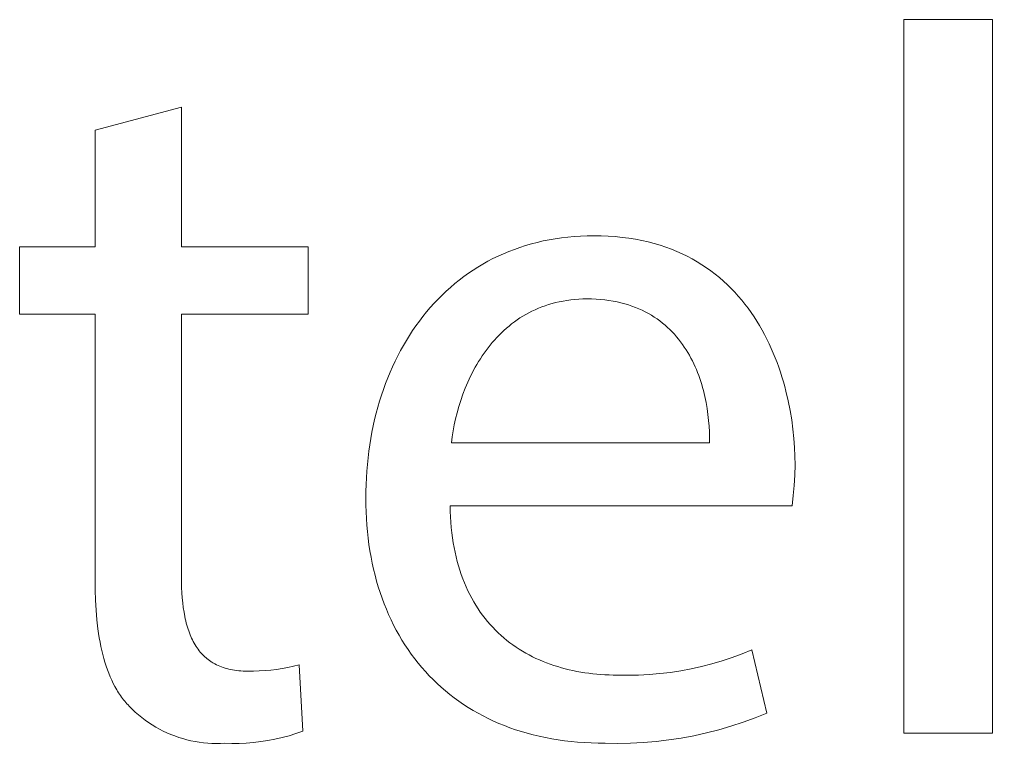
# Model space of a CAD drawing. Header units: millimetres. Extents: x -1656 to 3995, y -637 to 3312.
# Drawn here: x 3334 to 3388.7, y -542.4 to -501.7 of the extents above; entities that cross this region are included whole.
import ezdxf

# ---------------------------------------------------------------- set-up
doc = ezdxf.new("R2010")
doc.units = ezdxf.units.MM
doc.header["$MEASUREMENT"] = 0
doc.layers.add('Domyślny', color=7, linetype='Continuous', true_color=0x000000)

msp = doc.modelspace()

# ---------------------------------------------------------------- linework, layer by layer
at = {"layer": 'Domyślny', "color": 18, "lineweight": 15, "true_color": 0x000000}
for p, q in [((3383.744, -501.652), (3388.731, -501.652)), ((3383.744, -541.828), (3383.744, -501.652)), ((3388.731, -501.652), (3388.731, -541.828)), ((3338.256, -507.881), (3343.111, -506.582)), ((3343.111, -506.582), (3343.111, -514.448)), ((3338.256, -514.448), (3338.256, -507.881)), ((3364.837, -513.9), (3365.195, -513.868)), ((3365.195, -513.868), (3365.557, -513.844)), ((3365.557, -513.844), (3365.924, -513.83)), ((3365.924, -513.83), (3366.296, -513.825)), ((3366.296, -513.825), (3366.711, -513.831)), ((3366.711, -513.831), (3367.117, -513.848)), ((3367.117, -513.848), (3367.513, -513.876)), ((3367.513, -513.876), (3367.899, -513.915)), ((3362.151, -514.48), (3362.469, -514.378)), ((3362.469, -514.378), (3362.793, -514.284)), ((3362.793, -514.284), (3363.121, -514.198)), ((3363.121, -514.198), (3363.455, -514.121)), ((3363.455, -514.121), (3363.793, -514.053)), ((3363.793, -514.053), (3364.136, -513.993)), ((3364.136, -513.993), (3364.484, -513.942)), ((3364.484, -513.942), (3364.837, -513.9)), ((3367.899, -513.915), (3368.277, -513.964)), ((3368.277, -513.964), (3368.645, -514.024)), ((3368.645, -514.024), (3369.004, -514.093)), ((3369.004, -514.093), (3369.355, -514.173)), ((3369.355, -514.173), (3369.696, -514.262)), ((3369.696, -514.262), (3370.029, -514.36)), ((3370.029, -514.36), (3370.352, -514.468)), ((3334.003, -518.23), (3334.003, -514.448)), ((3334.003, -514.448), (3338.256, -514.448)), ((3343.111, -514.448), (3350.243, -514.448)), ((3350.243, -514.448), (3350.243, -518.23)), ((3360.635, -515.114), (3360.928, -514.972)), ((3360.928, -514.972), (3361.226, -514.837)), ((3361.226, -514.837), (3361.529, -514.71)), ((3361.529, -514.71), (3361.837, -514.591)), ((3361.837, -514.591), (3362.151, -514.48)), ((3370.352, -514.468), (3370.668, -514.584)), ((3370.668, -514.584), (3370.975, -514.709)), ((3370.975, -514.709), (3371.273, -514.842)), ((3371.273, -514.842), (3371.563, -514.984)), ((3371.563, -514.984), (3371.845, -515.133)), ((3359.788, -515.587), (3360.065, -515.422)), ((3360.065, -515.422), (3360.347, -515.264)), ((3360.347, -515.264), (3360.635, -515.114)), ((3371.845, -515.133), (3372.119, -515.289)), ((3372.119, -515.289), (3372.385, -515.454)), ((3372.385, -515.454), (3372.643, -515.625)), ((3358.99, -516.127), (3359.251, -515.94)), ((3359.251, -515.94), (3359.517, -515.76)), ((3359.517, -515.76), (3359.788, -515.587)), ((3372.643, -515.625), (3372.893, -515.803)), ((3372.893, -515.803), (3373.135, -515.988)), ((3373.135, -515.988), (3373.37, -516.179)), ((3358.242, -516.73), (3358.486, -516.522)), ((3358.486, -516.522), (3358.735, -516.321)), ((3358.735, -516.321), (3358.99, -516.127)), ((3373.37, -516.179), (3373.597, -516.376)), ((3373.597, -516.376), (3373.817, -516.579)), ((3373.817, -516.579), (3374.029, -516.788)), ((3357.543, -517.393), (3357.77, -517.165)), ((3357.77, -517.165), (3358.003, -516.944)), ((3358.003, -516.944), (3358.242, -516.73)), ((3374.029, -516.788), (3374.234, -517.002)), ((3374.234, -517.002), (3374.433, -517.221)), ((3357.106, -517.867), (3357.322, -517.627)), ((3357.322, -517.627), (3357.543, -517.393)), ((3363.76, -517.699), (3363.566, -517.763)), ((3363.958, -517.64), (3363.76, -517.699)), ((3364.16, -517.587), (3363.958, -517.64)), ((3364.366, -517.54), (3364.16, -517.587)), ((3364.575, -517.499), (3364.366, -517.54)), ((3364.789, -517.464), (3364.575, -517.499)), ((3365.007, -517.435), (3364.789, -517.464)), ((3365.229, -517.412), (3365.007, -517.435)), ((3365.455, -517.395), (3365.229, -517.412)), ((3365.685, -517.385), (3365.455, -517.395)), ((3365.92, -517.382), (3365.685, -517.385)), ((3366.18, -517.385), (3365.92, -517.382)), ((3366.433, -517.396), (3366.18, -517.385)), ((3366.681, -517.414), (3366.433, -517.396)), ((3366.922, -517.438), (3366.681, -517.414)), ((3367.158, -517.469), (3366.922, -517.438)), ((3367.387, -517.506), (3367.158, -517.469)), ((3367.611, -517.55), (3367.387, -517.506)), ((3367.829, -517.6), (3367.611, -517.55)), ((3368.041, -517.656), (3367.829, -517.6)), ((3368.248, -517.717), (3368.041, -517.656)), ((3368.449, -517.785), (3368.248, -517.717)), ((3374.433, -517.221), (3374.624, -517.445)), ((3374.624, -517.445), (3374.808, -517.674)), ((3374.808, -517.674), (3374.985, -517.907)), ((3338.256, -518.23), (3334.003, -518.23)), ((3338.256, -533.172), (3338.256, -518.23)), ((3350.243, -518.23), (3343.111, -518.23)), ((3343.111, -518.23), (3343.111, -533.002)), ((3356.693, -518.366), (3356.897, -518.113)), ((3356.897, -518.113), (3357.106, -517.867)), ((3362.483, -518.253), (3362.316, -518.351)), ((3362.654, -518.159), (3362.483, -518.253)), ((3362.829, -518.07), (3362.654, -518.159)), ((3363.007, -517.986), (3362.829, -518.07)), ((3363.19, -517.906), (3363.007, -517.986)), ((3363.376, -517.832), (3363.19, -517.906)), ((3363.566, -517.763), (3363.376, -517.832)), ((3368.644, -517.858), (3368.449, -517.785)), ((3368.834, -517.936), (3368.644, -517.858)), ((3369.019, -518.019), (3368.834, -517.936)), ((3369.198, -518.108), (3369.019, -518.019)), ((3369.372, -518.201), (3369.198, -518.108)), ((3369.541, -518.3), (3369.372, -518.201)), ((3374.985, -517.907), (3375.155, -518.145)), ((3375.155, -518.145), (3375.319, -518.386)), ((3356.303, -518.888), (3356.495, -518.624)), ((3356.495, -518.624), (3356.693, -518.366)), ((3361.685, -518.787), (3361.536, -518.906)), ((3361.837, -518.672), (3361.685, -518.787)), ((3361.993, -518.561), (3361.837, -518.672)), ((3362.153, -518.454), (3361.993, -518.561)), ((3362.316, -518.351), (3362.153, -518.454)), ((3369.705, -518.403), (3369.541, -518.3)), ((3369.864, -518.51), (3369.705, -518.403)), ((3370.017, -518.622), (3369.864, -518.51)), ((3370.166, -518.738), (3370.017, -518.622)), ((3370.31, -518.857), (3370.166, -518.738)), ((3375.319, -518.386), (3375.477, -518.631)), ((3375.477, -518.631), (3375.627, -518.88)), ((3355.936, -519.434), (3356.116, -519.158)), ((3356.116, -519.158), (3356.303, -518.888)), ((3361.112, -519.285), (3360.978, -519.418)), ((3361.25, -519.155), (3361.112, -519.285)), ((3361.391, -519.029), (3361.25, -519.155)), ((3361.536, -518.906), (3361.391, -519.029)), ((3370.449, -518.981), (3370.31, -518.857)), ((3370.583, -519.108), (3370.449, -518.981)), ((3370.713, -519.239), (3370.583, -519.108)), ((3370.838, -519.374), (3370.713, -519.239)), ((3375.627, -518.88), (3375.772, -519.131)), ((3375.772, -519.131), (3375.91, -519.386)), ((3355.594, -520.001), (3355.762, -519.715)), ((3355.762, -519.715), (3355.936, -519.434)), ((3360.596, -519.836), (3360.476, -519.981)), ((3360.72, -519.694), (3360.596, -519.836)), ((3360.847, -519.555), (3360.72, -519.694)), ((3360.978, -519.418), (3360.847, -519.555)), ((3370.958, -519.511), (3370.838, -519.374)), ((3371.074, -519.652), (3370.958, -519.511)), ((3371.186, -519.795), (3371.074, -519.652)), ((3371.293, -519.942), (3371.186, -519.795)), ((3375.91, -519.386), (3376.042, -519.643)), ((3376.042, -519.643), (3376.168, -519.903)), ((3376.168, -519.903), (3376.288, -520.165)), ((3355.276, -520.59), (3355.432, -520.293)), ((3355.432, -520.293), (3355.594, -520.001)), ((3360.136, -520.432), (3360.029, -520.587)), ((3360.246, -520.279), (3360.136, -520.432)), ((3360.359, -520.129), (3360.246, -520.279)), ((3360.476, -519.981), (3360.359, -520.129)), ((3371.396, -520.091), (3371.293, -519.942)), ((3371.495, -520.242), (3371.396, -520.091)), ((3371.589, -520.396), (3371.495, -520.242)), ((3371.679, -520.552), (3371.589, -520.396)), ((3376.288, -520.165), (3376.402, -520.429)), ((3376.402, -520.429), (3376.51, -520.694)), ((3354.983, -521.199), (3355.127, -520.892)), ((3355.127, -520.892), (3355.276, -520.59)), ((3359.826, -520.903), (3359.729, -521.064)), ((3359.926, -520.744), (3359.826, -520.903)), ((3360.029, -520.587), (3359.926, -520.744)), ((3371.766, -520.71), (3371.679, -520.552)), ((3371.848, -520.869), (3371.766, -520.71)), ((3371.927, -521.031), (3371.848, -520.869)), ((3376.51, -520.694), (3376.613, -520.962)), ((3376.613, -520.962), (3376.71, -521.23)), ((3354.716, -521.827), (3354.846, -521.51)), ((3354.846, -521.51), (3354.983, -521.199)), ((3359.546, -521.392), (3359.459, -521.557)), ((3359.636, -521.227), (3359.546, -521.392)), ((3359.729, -521.064), (3359.636, -521.227)), ((3372.001, -521.194), (3371.927, -521.031)), ((3372.072, -521.358), (3372.001, -521.194)), ((3372.14, -521.524), (3372.072, -521.358)), ((3372.203, -521.691), (3372.14, -521.524)), ((3376.71, -521.23), (3376.801, -521.499)), ((3376.801, -521.499), (3376.887, -521.769)), ((3354.591, -522.148), (3354.716, -521.827)), ((3359.217, -522.062), (3359.072, -522.404)), ((3359.295, -521.893), (3359.217, -522.062)), ((3359.375, -521.725), (3359.295, -521.893)), ((3359.459, -521.557), (3359.375, -521.725)), ((3372.263, -521.858), (3372.203, -521.691)), ((3372.32, -522.027), (3372.263, -521.858)), ((3372.372, -522.196), (3372.32, -522.027)), ((3376.887, -521.769), (3376.968, -522.04)), ((3376.968, -522.04), (3377.044, -522.311)), ((3354.362, -522.804), (3354.473, -522.474)), ((3354.473, -522.474), (3354.591, -522.148)), ((3359.072, -522.404), (3358.939, -522.748)), ((3372.422, -522.365), (3372.372, -522.196)), ((3372.468, -522.535), (3372.422, -522.365)), ((3372.511, -522.705), (3372.468, -522.535)), ((3377.044, -522.311), (3377.114, -522.582)), ((3377.114, -522.582), (3377.24, -523.122)), ((3354.158, -523.477), (3354.256, -523.138)), ((3354.256, -523.138), (3354.362, -522.804)), ((3358.818, -523.094), (3358.709, -523.441)), ((3358.939, -522.748), (3358.818, -523.094)), ((3372.551, -522.875), (3372.511, -522.705)), ((3372.622, -523.215), (3372.551, -522.875)), ((3377.24, -523.122), (3377.347, -523.66)), ((3354.066, -523.82), (3354.158, -523.477)), ((3358.709, -523.441), (3358.613, -523.787)), ((3372.68, -523.553), (3372.622, -523.215)), ((3372.727, -523.887), (3372.68, -523.553)), ((3377.347, -523.66), (3377.435, -524.193)), ((3353.901, -524.517), (3353.98, -524.166)), ((3353.98, -524.166), (3354.066, -523.82)), ((3358.527, -524.132), (3358.453, -524.474)), ((3358.613, -523.787), (3358.527, -524.132)), ((3372.763, -524.218), (3372.727, -523.887)), ((3372.788, -524.543), (3372.763, -524.218)), ((3377.435, -524.193), (3377.505, -524.719)), ((3353.829, -524.871), (3353.901, -524.517)), ((3358.391, -524.812), (3358.339, -525.146)), ((3358.453, -524.474), (3358.391, -524.812)), ((3372.804, -524.861), (3372.788, -524.543)), ((3377.505, -524.719), (3377.558, -525.236)), ((3353.705, -525.591), (3353.763, -525.229)), ((3353.763, -525.229), (3353.829, -524.871)), ((3358.339, -525.146), (3358.299, -525.473)), ((3372.81, -525.172), (3372.804, -524.861)), ((3372.807, -525.473), (3372.81, -525.172)), ((3377.558, -525.236), (3377.596, -525.743)), ((3353.653, -525.955), (3353.705, -525.591)), ((3358.299, -525.473), (3372.807, -525.473)), ((3377.596, -525.743), (3377.617, -526.236)), ((3353.569, -526.695), (3353.607, -526.324)), ((3353.607, -526.324), (3353.653, -525.955)), ((3377.617, -526.236), (3377.624, -526.715)), ((3353.537, -527.07), (3353.569, -526.695)), ((3377.624, -526.715), (3377.609, -527.296)), ((3353.495, -527.828), (3353.513, -527.447)), ((3353.513, -527.447), (3353.537, -527.07)), ((3377.609, -527.296), (3377.576, -527.875)), ((3353.485, -528.211), (3353.495, -527.828)), ((3377.576, -527.875), (3377.525, -528.454)), ((3353.481, -528.597), (3353.485, -528.211)), ((3353.485, -528.981), (3353.481, -528.597)), ((3377.525, -528.454), (3377.455, -529.03)), ((3353.496, -529.362), (3353.485, -528.981)), ((3358.223, -529.03), (3358.231, -529.343)), ((3377.455, -529.03), (3358.223, -529.03)), ((3353.514, -529.738), (3353.496, -529.362)), ((3353.54, -530.11), (3353.514, -529.738)), ((3358.231, -529.343), (3358.244, -529.65)), ((3358.244, -529.65), (3358.264, -529.951)), ((3353.572, -530.478), (3353.54, -530.11)), ((3358.264, -529.951), (3358.289, -530.247)), ((3358.289, -530.247), (3358.321, -530.537)), ((3353.612, -530.842), (3353.572, -530.478)), ((3353.659, -531.201), (3353.612, -530.842)), ((3358.321, -530.537), (3358.358, -530.821)), ((3358.358, -530.821), (3358.401, -531.1)), ((3353.714, -531.556), (3353.659, -531.201)), ((3358.401, -531.1), (3358.449, -531.373)), ((3358.449, -531.373), (3358.503, -531.641)), ((3353.775, -531.907), (3353.714, -531.556)), ((3353.843, -532.253), (3353.775, -531.907)), ((3358.503, -531.641), (3358.563, -531.903)), ((3358.563, -531.903), (3358.628, -532.159)), ((3353.918, -532.594), (3353.843, -532.253)), ((3358.628, -532.159), (3358.698, -532.41)), ((3358.698, -532.41), (3358.773, -532.656)), ((3343.111, -533.002), (3343.114, -533.316)), ((3354, -532.931), (3353.918, -532.594)), ((3354.09, -533.263), (3354, -532.931)), ((3358.773, -532.656), (3358.853, -532.896)), ((3358.853, -532.896), (3358.939, -533.13)), ((3338.262, -533.766), (3338.256, -533.172)), ((3343.114, -533.316), (3343.122, -533.62)), ((3354.186, -533.59), (3354.09, -533.263)), ((3354.288, -533.912), (3354.186, -533.59)), ((3358.939, -533.13), (3359.029, -533.36)), ((3359.029, -533.36), (3359.125, -533.584)), ((3359.125, -533.584), (3359.225, -533.802)), ((3338.28, -534.342), (3338.262, -533.766)), ((3343.122, -533.62), (3343.137, -533.916)), ((3343.137, -533.916), (3343.157, -534.204)), ((3354.398, -534.229), (3354.288, -533.912)), ((3359.225, -533.802), (3359.33, -534.016)), ((3359.33, -534.016), (3359.439, -534.223)), ((3338.312, -534.899), (3338.28, -534.342)), ((3343.157, -534.204), (3343.184, -534.482)), ((3343.184, -534.482), (3343.218, -534.752)), ((3354.514, -534.542), (3354.398, -534.229)), ((3354.638, -534.849), (3354.514, -534.542)), ((3359.439, -534.223), (3359.553, -534.426)), ((3359.553, -534.426), (3359.672, -534.624)), ((3359.672, -534.624), (3359.795, -534.816)), ((3338.357, -535.437), (3338.312, -534.899)), ((3343.218, -534.752), (3343.257, -535.012)), ((3343.257, -535.012), (3343.304, -535.263)), ((3354.767, -535.151), (3354.638, -534.849)), ((3354.904, -535.448), (3354.767, -535.151)), ((3359.795, -534.816), (3359.922, -535.003)), ((3359.922, -535.003), (3360.053, -535.185)), ((3360.053, -535.185), (3360.189, -535.362)), ((3338.417, -535.956), (3338.357, -535.437)), ((3343.304, -535.263), (3343.33, -535.386)), ((3343.33, -535.386), (3343.357, -535.506)), ((3343.357, -535.506), (3343.387, -535.623)), ((3343.387, -535.623), (3343.418, -535.738)), ((3343.418, -535.738), (3343.451, -535.851)), ((3355.047, -535.74), (3354.904, -535.448)), ((3355.197, -536.027), (3355.047, -535.74)), ((3360.189, -535.362), (3360.329, -535.534)), ((3360.329, -535.534), (3360.473, -535.7)), ((3360.473, -535.7), (3360.62, -535.862)), ((3338.452, -536.208), (3338.417, -535.956)), ((3338.491, -536.455), (3338.452, -536.208)), ((3343.451, -535.851), (3343.485, -535.962)), ((3343.485, -535.962), (3343.522, -536.07)), ((3343.522, -536.07), (3343.56, -536.176)), ((3343.56, -536.176), (3343.601, -536.279)), ((3343.601, -536.279), (3343.643, -536.38)), ((3355.353, -536.308), (3355.197, -536.027)), ((3355.516, -536.583), (3355.353, -536.308)), ((3360.62, -535.862), (3360.772, -536.019)), ((3360.772, -536.019), (3360.927, -536.17)), ((3360.927, -536.17), (3361.086, -536.317)), ((3361.086, -536.317), (3361.248, -536.459)), ((3338.534, -536.698), (3338.491, -536.455)), ((3338.581, -536.935), (3338.534, -536.698)), ((3343.643, -536.38), (3343.687, -536.479)), ((3343.687, -536.479), (3343.733, -536.575)), ((3343.733, -536.575), (3343.781, -536.669)), ((3343.781, -536.669), (3343.831, -536.76)), ((3343.831, -536.76), (3343.882, -536.849)), ((3343.882, -536.849), (3343.936, -536.935)), ((3355.685, -536.854), (3355.516, -536.583)), ((3355.86, -537.118), (3355.685, -536.854)), ((3361.248, -536.459), (3361.415, -536.596)), ((3361.415, -536.596), (3361.584, -536.728)), ((3361.584, -536.728), (3361.757, -536.855)), ((3361.757, -536.855), (3361.933, -536.977)), ((3338.631, -537.167), (3338.581, -536.935)), ((3338.686, -537.394), (3338.631, -537.167)), ((3338.745, -537.616), (3338.686, -537.394)), ((3343.936, -536.935), (3343.992, -537.019)), ((3343.992, -537.019), (3344.05, -537.101)), ((3344.05, -537.101), (3344.11, -537.179)), ((3344.11, -537.179), (3344.172, -537.256)), ((3344.172, -537.256), (3344.237, -537.33)), ((3344.237, -537.33), (3344.303, -537.401)), ((3344.303, -537.401), (3344.371, -537.47)), ((3356.042, -537.377), (3355.86, -537.118)), ((3356.231, -537.63), (3356.042, -537.377)), ((3361.933, -536.977), (3362.112, -537.095)), ((3362.112, -537.095), (3362.295, -537.207)), ((3362.295, -537.207), (3362.48, -537.315)), ((3362.48, -537.315), (3362.669, -537.418)), ((3362.669, -537.418), (3362.86, -537.517)), ((3374.085, -537.556), (3374.645, -537.348)), ((3374.645, -537.348), (3375.197, -537.122)), ((3375.197, -537.122), (3376.044, -540.697)), ((3338.808, -537.833), (3338.745, -537.616)), ((3338.876, -538.044), (3338.808, -537.833)), ((3344.371, -537.47), (3344.442, -537.536)), ((3344.442, -537.536), (3344.478, -537.568)), ((3344.478, -537.568), (3344.515, -537.6)), ((3344.515, -537.6), (3344.552, -537.63)), ((3344.552, -537.63), (3344.59, -537.661)), ((3344.59, -537.661), (3344.628, -537.69)), ((3344.628, -537.69), (3344.667, -537.719)), ((3344.667, -537.719), (3344.707, -537.747)), ((3344.707, -537.747), (3344.747, -537.775)), ((3344.747, -537.775), (3344.787, -537.802)), ((3344.787, -537.802), (3344.829, -537.828)), ((3344.829, -537.828), (3344.87, -537.854)), ((3344.87, -537.854), (3344.913, -537.879)), ((3344.913, -537.879), (3344.999, -537.927)), ((3344.999, -537.927), (3345.088, -537.972)), ((3345.088, -537.972), (3345.178, -538.015)), ((3349.419, -538.051), (3349.735, -537.97)), ((3349.735, -537.97), (3349.942, -541.715)), ((3356.425, -537.878), (3356.231, -537.63)), ((3356.626, -538.119), (3356.425, -537.878)), ((3362.86, -537.517), (3363.054, -537.611)), ((3363.054, -537.611), (3363.251, -537.7)), ((3363.251, -537.7), (3363.45, -537.785)), ((3363.45, -537.785), (3363.652, -537.865)), ((3363.652, -537.865), (3363.857, -537.94)), ((3363.857, -537.94), (3364.064, -538.011)), ((3372.369, -538.064), (3372.946, -537.914)), ((3372.946, -537.914), (3373.519, -537.745)), ((3373.519, -537.745), (3374.085, -537.556)), ((3338.948, -538.25), (3338.876, -538.044)), ((3339.024, -538.452), (3338.948, -538.25)), ((3339.105, -538.647), (3339.024, -538.452)), ((3345.178, -538.015), (3345.272, -538.055)), ((3345.272, -538.055), (3345.368, -538.092)), ((3345.368, -538.092), (3345.466, -538.127)), ((3345.466, -538.127), (3345.566, -538.158)), ((3345.566, -538.158), (3345.669, -538.188)), ((3345.669, -538.188), (3345.774, -538.214)), ((3345.774, -538.214), (3345.882, -538.238)), ((3345.882, -538.238), (3345.993, -538.259)), ((3345.993, -538.259), (3346.106, -538.277)), ((3346.106, -538.277), (3346.221, -538.293)), ((3346.221, -538.293), (3346.339, -538.305)), ((3346.339, -538.305), (3346.459, -538.315)), ((3346.459, -538.315), (3346.583, -538.322)), ((3346.583, -538.322), (3346.708, -538.326)), ((3346.708, -538.326), (3346.837, -538.328)), ((3346.837, -538.328), (3347.162, -538.329)), ((3347.162, -538.329), (3347.488, -538.32)), ((3347.488, -538.32), (3347.813, -538.301)), ((3347.813, -538.301), (3348.137, -538.271)), ((3348.137, -538.271), (3348.46, -538.231)), ((3348.46, -538.231), (3348.781, -538.181)), ((3348.781, -538.181), (3349.101, -538.121)), ((3349.101, -538.121), (3349.419, -538.051)), ((3356.834, -538.355), (3356.626, -538.119)), ((3357.047, -538.585), (3356.834, -538.355)), ((3364.064, -538.011), (3364.273, -538.078)), ((3364.273, -538.078), (3364.484, -538.14)), ((3364.484, -538.14), (3364.698, -538.197)), ((3364.698, -538.197), (3364.913, -538.25)), ((3364.913, -538.25), (3365.131, -538.299)), ((3365.131, -538.299), (3365.35, -538.343)), ((3365.35, -538.343), (3365.572, -538.383)), ((3365.572, -538.383), (3365.795, -538.419)), ((3365.795, -538.419), (3366.019, -538.45)), ((3366.019, -538.45), (3366.246, -538.477)), ((3366.246, -538.477), (3366.473, -538.5)), ((3366.473, -538.5), (3366.703, -538.519)), ((3366.703, -538.519), (3366.933, -538.533)), ((3368.826, -538.55), (3369.422, -538.519)), ((3369.422, -538.519), (3370.017, -538.468)), ((3370.017, -538.468), (3370.61, -538.397)), ((3370.61, -538.397), (3371.2, -538.306)), ((3371.2, -538.306), (3371.786, -538.195)), ((3371.786, -538.195), (3372.369, -538.064)), ((3339.19, -538.838), (3339.105, -538.647)), ((3339.28, -539.023), (3339.19, -538.838)), ((3339.375, -539.202), (3339.28, -539.023)), ((3357.267, -538.808), (3357.047, -538.585)), ((3357.493, -539.026), (3357.267, -538.808)), ((3357.724, -539.237), (3357.493, -539.026)), ((3366.933, -538.533), (3367.165, -538.544)), ((3367.165, -538.544), (3367.398, -538.55)), ((3367.398, -538.55), (3367.632, -538.552)), ((3367.632, -538.552), (3368.229, -538.561)), ((3368.229, -538.561), (3368.826, -538.55)), ((3339.474, -539.376), (3339.375, -539.202)), ((3339.526, -539.461), (3339.474, -539.376)), ((3339.578, -539.545), (3339.526, -539.461)), ((3339.632, -539.627), (3339.578, -539.545)), ((3357.962, -539.442), (3357.724, -539.237)), ((3358.206, -539.641), (3357.962, -539.442)), ((3339.688, -539.708), (3339.632, -539.627)), ((3339.744, -539.787), (3339.688, -539.708)), ((3339.802, -539.865), (3339.744, -539.787)), ((3339.861, -539.942), (3339.802, -539.865)), ((3339.921, -540.017), (3339.861, -539.942)), ((3339.983, -540.091), (3339.921, -540.017)), ((3340.046, -540.163), (3339.983, -540.091)), ((3358.456, -539.834), (3358.206, -539.641)), ((3358.712, -540.02), (3358.456, -539.834)), ((3358.974, -540.199), (3358.712, -540.02)), ((3340.11, -540.234), (3340.046, -540.163)), ((3340.175, -540.304), (3340.11, -540.234)), ((3340.343, -540.472), (3340.175, -540.304)), ((3340.516, -540.634), (3340.343, -540.472)), ((3340.695, -540.791), (3340.516, -540.634)), ((3359.242, -540.372), (3358.974, -540.199)), ((3359.515, -540.539), (3359.242, -540.372)), ((3359.795, -540.699), (3359.515, -540.539)), ((3360.08, -540.851), (3359.795, -540.699)), ((3376.044, -540.697), (3375.377, -540.963)), ((3340.879, -540.941), (3340.695, -540.791)), ((3341.069, -541.084), (3340.879, -540.941)), ((3341.263, -541.221), (3341.069, -541.084)), ((3341.462, -541.351), (3341.263, -541.221)), ((3360.371, -540.998), (3360.08, -540.851)), ((3360.667, -541.137), (3360.371, -540.998)), ((3360.969, -541.269), (3360.667, -541.137)), ((3374.702, -541.208), (3374.019, -541.43)), ((3375.377, -540.963), (3374.702, -541.208)), ((3341.665, -541.474), (3341.462, -541.351)), ((3341.872, -541.59), (3341.665, -541.474)), ((3342.084, -541.699), (3341.872, -541.59)), ((3342.298, -541.8), (3342.084, -541.699)), ((3342.517, -541.894), (3342.298, -541.8)), ((3349.942, -541.715), (3349.556, -541.845)), ((3361.277, -541.394), (3360.969, -541.269)), ((3361.59, -541.513), (3361.277, -541.394)), ((3361.909, -541.624), (3361.59, -541.513)), ((3362.234, -541.727), (3361.909, -541.624)), ((3362.564, -541.824), (3362.234, -541.727)), ((3373.33, -541.63), (3372.634, -541.807)), ((3374.019, -541.43), (3373.33, -541.63)), ((3342.738, -541.98), (3342.517, -541.894)), ((3342.962, -542.059), (3342.738, -541.98)), ((3343.189, -542.129), (3342.962, -542.059)), ((3343.418, -542.192), (3343.189, -542.129)), ((3343.649, -542.247), (3343.418, -542.192)), ((3343.882, -542.294), (3343.649, -542.247)), ((3344.117, -542.332), (3343.882, -542.294)), ((3344.352, -542.363), (3344.117, -542.332)), ((3347.166, -542.341), (3346.76, -542.375)), ((3347.571, -542.293), (3347.166, -542.341)), ((3347.973, -542.231), (3347.571, -542.293)), ((3348.374, -542.155), (3347.973, -542.231)), ((3348.771, -542.066), (3348.374, -542.155)), ((3349.165, -541.962), (3348.771, -542.066)), ((3349.556, -541.845), (3349.165, -541.962)), ((3362.899, -541.913), (3362.564, -541.824)), ((3363.24, -541.995), (3362.899, -541.913)), ((3363.586, -542.069), (3363.24, -541.995)), ((3363.937, -542.136), (3363.586, -542.069)), ((3364.294, -542.195), (3363.937, -542.136)), ((3364.656, -542.247), (3364.294, -542.195)), ((3365.023, -542.29), (3364.656, -542.247)), ((3365.396, -542.326), (3365.023, -542.29)), ((3365.773, -542.354), (3365.396, -542.326)), ((3369.089, -542.347), (3368.372, -542.385)), ((3369.804, -542.286), (3369.089, -542.347)), ((3370.517, -542.201), (3369.804, -542.286)), ((3371.227, -542.093), (3370.517, -542.201)), ((3371.933, -541.962), (3371.227, -542.093)), ((3372.634, -541.807), (3371.933, -541.962)), ((3388.731, -541.828), (3383.744, -541.828)), ((3344.589, -542.385), (3344.352, -542.363)), ((3344.826, -542.399), (3344.589, -542.385)), ((3345.063, -542.405), (3344.826, -542.399)), ((3345.301, -542.403), (3345.063, -542.405)), ((3345.538, -542.392), (3345.301, -542.403)), ((3345.946, -542.401), (3345.538, -542.392)), ((3346.353, -542.395), (3345.946, -542.401)), ((3346.76, -542.375), (3346.353, -542.395)), ((3366.156, -542.374), (3365.773, -542.354)), ((3366.543, -542.386), (3366.156, -542.374)), ((3366.936, -542.391), (3366.543, -542.386)), ((3367.654, -542.4), (3366.936, -542.391)), ((3368.372, -542.385), (3367.654, -542.4))]:
    msp.add_line(p, q, dxfattribs=at)

doc.saveas('drawing.dxf')
